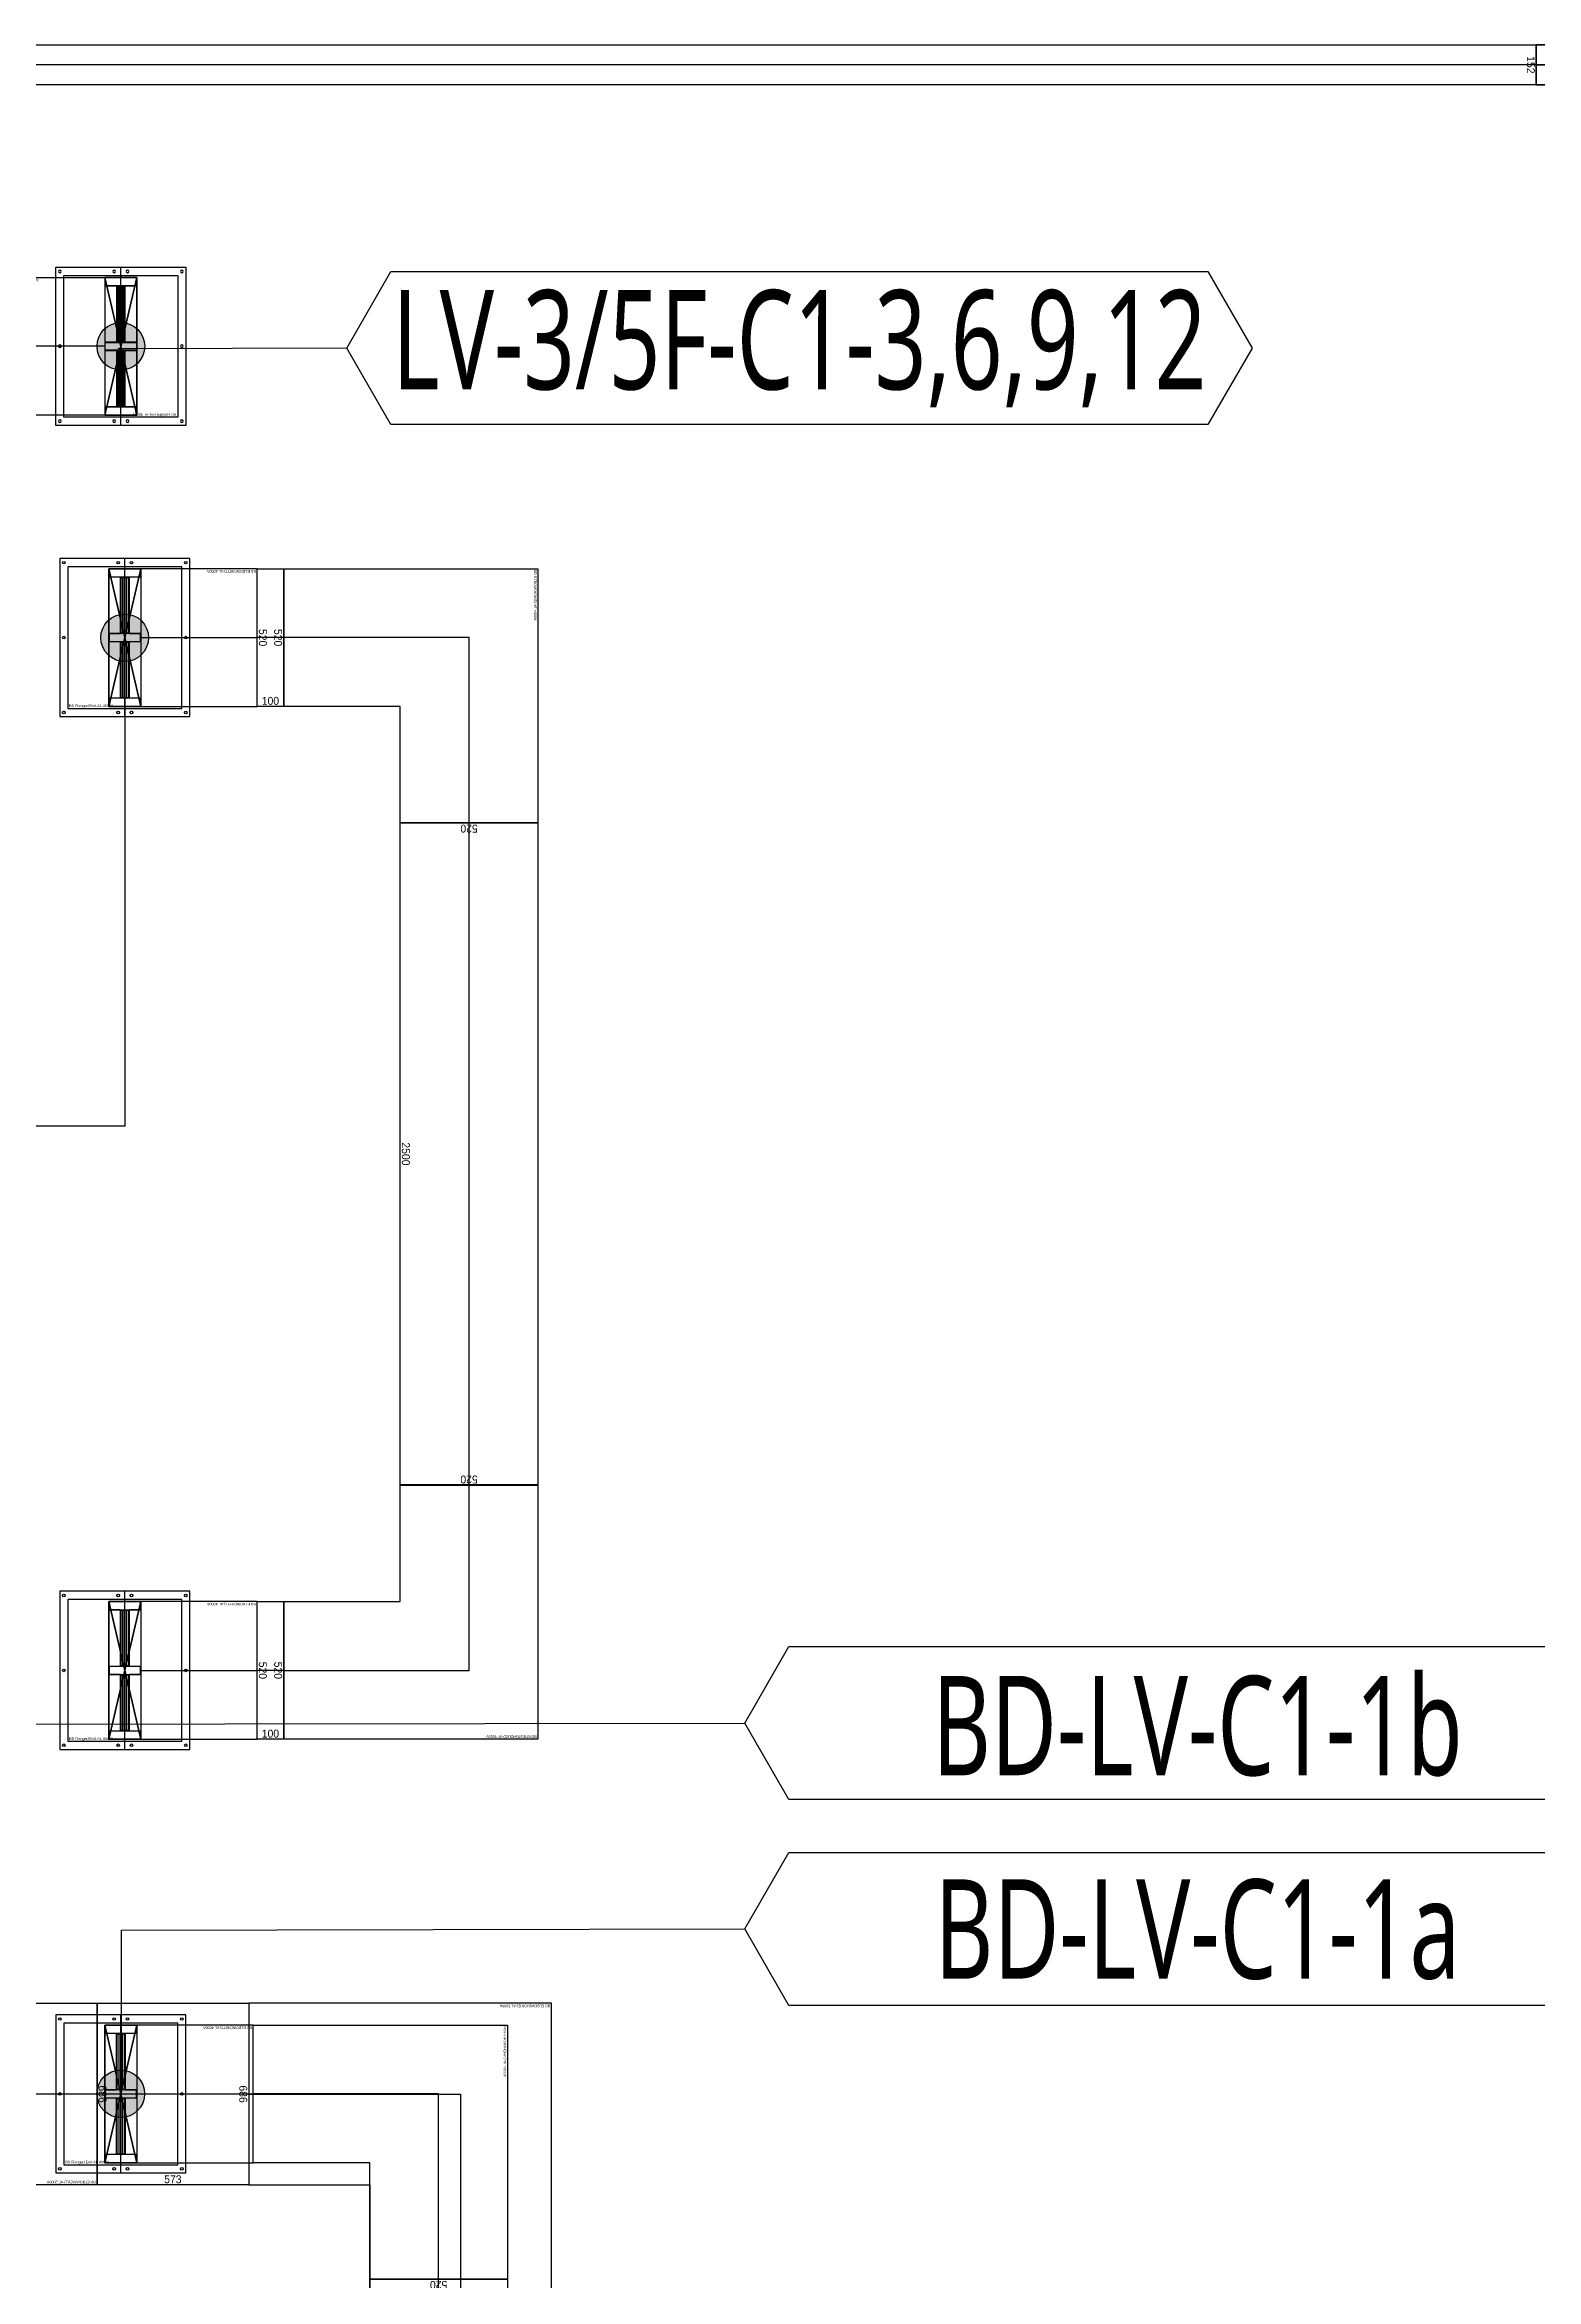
# Model space of a CAD drawing. Header units: millimetres. Extents: x 84228 to 374549, y -351975 to 847575.
# Drawn here: x 116421 to 122054, y -221544 to -213106 of the extents above; entities that cross this region are included whole.
import ezdxf
from ezdxf.enums import TextEntityAlignment as Align

# ---------------------------------------------------------------- set-up
doc = ezdxf.new("R2010")
doc.units = ezdxf.units.MM
doc.header["$LTSCALE"] = 150
doc.layers.get('Defpoints').update_dxf_attribs({"color": 150})
for name, color, linetype in [('-----27 Bus Duct_HV_IT BACK UP A', 7, 'Continuous'), ('-----27 Bus Duct_HV_IT BACK UP B', 3, 'Continuous'), ('-----27 Bus Duct_LV_380-220V', 200, 'Continuous'), ('-----27 Bus Duct_LV_380-220V_IT BACK UP', 2, 'Continuous'), ('-----99 Cable Schedule', 2, 'Continuous')]:
    doc.layers.add(name, color=color, linetype=linetype)
doc.styles.add('DH', font='malgun.ttf')
doc.styles.add('ELEC', font='Dotum.ttf')
doc.styles.get("Standard").update_dxf_attribs({"font": 'Dotum.ttf'})
doc.dimstyles.new('전기통신참고용-치수', dxfattribs={"dimscale": 15, "dimtxt": 2, "dimasz": 0, "dimexe": 0, "dimexo": 0, "dimgap": 0.4, "dimtad": 4, "dimdec": 0, "dimzin": 0, "dimdsep": 46, "dimtxsty": 'Standard', "dimblk": 'NONE', "dimcen": 0, "dimse1": 1, "dimse2": 1, "dimsd1": 1, "dimsd2": 1, "dimclrd": 8, "dimclre": 8, "dimclrt": 8, "dimadec": 0, "dimazin": 0, "dimtfac": 1, "dimtdec": 0, "dimtix": 1, "dimtmove": 2, "dimatfit": 0, "dimldrblk": 'NONE', "dimfxl": 2, "dimtolj": 1, "dimtzin": 0, "dimarcsym": 0})

# ---------------------------------------------------------------- blocks, each defined once
blk = doc.blocks.new('*U69')
at = {"color": 1}
for p, q in [((340, 343), (220, -343)), ((220, 343), (340, -343))]:
    blk.add_line(p, q, dxfattribs=at)
at = {"color": 0}
blk.add_lwpolyline([(-220, -343), (220, -343), (220, 343), (-220, 343)], close=True, dxfattribs=at)
blk.add_lwpolyline([(220, -343), (340, -343), (340, 343), (220, 343)], dxfattribs=at)
at = {"color": 1}
for points in [[(220, 123, -0.4142136), (222, 125), (262.8, 125, 0.4142136), (263.8, 126), (263.8, 310, 0.4142136), (262.8, 311), (222, 311, -0.4142136), (220, 313), (220, 343, -0.4142136), (221, 342), (221, 313, 0.4142136), (222, 312), (338, 312, 0.4142136), (339, 313), (339, 342, -0.4142136), (340, 343), (340, 313, -0.4142136), (338, 311), (297.2, 311, 0.4142136), (296.2, 310), (296.2, 126, 0.4142136), (297.2, 125), (338, 125, -0.4142136), (340, 123), (340, 111, -0.4142136), (339, 112), (339, 123, 0.4142136), (338, 124), (222, 124, 0.4142136), (221, 123), (221, 112, -0.4142136), (220, 111), (220, 111), (220, 111), (220, 111)], [(264.8, 126), (264.8, 310, -0.4142136), (265.8, 311), (294.2, 311, -0.4142136), (295.2, 310), (295.2, 126, -0.4142136), (294.2, 125), (265.8, 125, -0.4142136)], [(265.8, 127), (265.8, 309, -0.4142136), (266.8, 310), (271.15, 310, -0.4142136), (272.15, 309), (272.15, 127, -0.4142136), (271.15, 126), (266.8, 126, -0.4142136)], [(273.15, 127), (273.15, 309, -0.4142136), (274.15, 310), (278.5, 310, -0.4142136), (279.5, 309), (279.5, 127, -0.4142136), (278.5, 126), (274.15, 126, -0.4142136)], [(280.5, 127), (280.5, 309, -0.4142136), (281.5, 310), (285.85, 310, -0.4142136), (286.85, 309), (286.85, 127, -0.4142136), (285.85, 126), (281.5, 126, -0.4142136)], [(287.85, 127), (287.85, 309, -0.4142136), (288.85, 310), (293.2, 310, -0.4142136), (294.2, 309), (294.2, 127, -0.4142136), (293.2, 126), (288.85, 126, -0.4142136)], [(220, -95, -0.4142136), (222, -93), (262.8, -93, 0.4142136), (263.8, -92), (263.8, 92, 0.4142136), (262.8, 93), (222, 93, -0.4142136), (220, 95), (220, 109, -0.4142136), (221, 108), (221, 95, 0.4142136), (222, 94), (338, 94, 0.4142136), (339, 95), (339, 108, -0.4142136), (340, 109), (340, 95, -0.4142136), (338, 93), (297.2, 93, 0.4142136), (296.2, 92), (296.2, -92, 0.4142136), (297.2, -93), (338, -93, -0.4142136), (340, -95), (340, -108, -0.4142136), (339, -107), (339, -95, 0.4142136), (338, -94), (222, -94, 0.4142136), (221, -95), (221, -107, -0.4142136), (220, -108), (220, -108), (220, -108), (220, -108)], [(264.8, -92), (264.8, 92, -0.4142136), (265.8, 93), (294.2, 93, -0.4142136), (295.2, 92), (295.2, -92, -0.4142136), (294.2, -93), (265.8, -93, -0.4142136)], [(265.8, -91), (265.8, 91, -0.4142136), (266.8, 92), (271.15, 92, -0.4142136), (272.15, 91), (272.15, -91, -0.4142136), (271.15, -92), (266.8, -92, -0.4142136)], [(273.15, -91), (273.15, 91, -0.4142136), (274.15, 92), (278.5, 92, -0.4142136), (279.5, 91), (279.5, -91, -0.4142136), (278.5, -92), (274.15, -92, -0.4142136)], [(280.5, -91), (280.5, 91, -0.4142136), (281.5, 92), (285.85, 92, -0.4142136), (286.85, 91), (286.85, -91, -0.4142136), (285.85, -92), (281.5, -92, -0.4142136)], [(287.85, -91), (287.85, 91, -0.4142136), (288.85, 92), (293.2, 92, -0.4142136), (294.2, 91), (294.2, -91, -0.4142136), (293.2, -92), (288.85, -92, -0.4142136)], [(220, -313, -0.4142136), (222, -311), (262.8, -311, 0.4142136), (263.8, -310), (263.8, -126, 0.4142136), (262.8, -125), (222, -125, -0.4142136), (220, -123), (220, -110, -0.4142136), (221, -111), (221, -123, 0.4142136), (222, -124), (338, -124, 0.4142136), (339, -123), (339, -111, -0.4142136), (340, -110), (340, -123, -0.4142136), (338, -125), (297.2, -125, 0.4142136), (296.2, -126), (296.2, -310, 0.4142136), (297.2, -311), (338, -311, -0.4142136), (340, -313), (340, -343, -0.4142136), (339, -342), (339, -313, 0.4142136), (338, -312), (222, -312, 0.4142136), (221, -313), (221, -342, -0.4142136), (220, -343), (220, -343), (220, -343), (220, -343)], [(264.8, -310), (264.8, -126, -0.4142136), (265.8, -125), (294.2, -125, -0.4142136), (295.2, -126), (295.2, -310, -0.4142136), (294.2, -311), (265.8, -311, -0.4142136)], [(265.8, -309), (265.8, -127, -0.4142136), (266.8, -126), (271.15, -126, -0.4142136), (272.15, -127), (272.15, -309, -0.4142136), (271.15, -310), (266.8, -310, -0.4142136)], [(273.15, -309), (273.15, -127, -0.4142136), (274.15, -126), (278.5, -126, -0.4142136), (279.5, -127), (279.5, -309, -0.4142136), (278.5, -310), (274.15, -310, -0.4142136)], [(280.5, -309), (280.5, -127, -0.4142136), (281.5, -126), (285.85, -126, -0.4142136), (286.85, -127), (286.85, -309, -0.4142136), (285.85, -310), (281.5, -310, -0.4142136)], [(287.85, -309), (287.85, -127, -0.4142136), (288.85, -126), (293.2, -126, -0.4142136), (294.2, -127), (294.2, -309, -0.4142136), (293.2, -310), (288.85, -310, -0.4142136)]]:
    blk.add_lwpolyline(points, format="xyb", close=True, dxfattribs=at)
blk.add_lwpolyline([(220, 0), (-220, 0)], dxfattribs=at)
at = {"color": 0, "style": 'ELEC'}
blk.add_text('BD ELBOW(VERT)-AL 5000A', height=10, dxfattribs=at).set_placement((-215, -333), align=Align.MIDDLE_LEFT)
blk = doc.blocks.new('*U74')
at = {"color": 0}
blk.add_lwpolyline([(-343, -343), (800, -343), (800, 343), (343, 343), (343, 800), (-343, 800)], close=True, dxfattribs=at)
at = {"color": 1}
blk.add_lwpolyline([(800, 0), (0, 0), (0, 800)], dxfattribs=at)
at = {"color": 0, "style": 'ELEC'}
blk.add_text('BD ELBOW(HORIZ)-AL 5000A', height=10, dxfattribs=at).set_placement((-338, -333), align=Align.MIDDLE_LEFT)
blk = doc.blocks.new('*U23')
at = {"color": 1}
for p, q in [((60, 260), (-60, -260)), ((-60, 260), (60, -260))]:
    blk.add_line(p, q, dxfattribs=at)
at = {"color": 0}
blk.add_line((0, -298.5), (0, 298.5), dxfattribs=at)
for points in [[(-245, -298.5), (245, -298.5), (245, 298.5), (-245, 298.5)], [(-215, -267.5), (215, -267.5), (215, 267.5), (-215, 267.5)]]:
    blk.add_lwpolyline(points, close=True, dxfattribs=at)
at = {"color": 1}
blk.add_lwpolyline([(60, -260), (-60, -260), (-60, 260), (60, 260)], close=True, dxfattribs=at)
for points in [[(-60, 14, -0.4142136), (-58, 16), (-17.2, 16, 0.4142136), (-16.2, 17), (-16.2, 227, 0.4142136), (-17.2, 228), (-58, 228, -0.4142136), (-60, 230), (-60, 260, -0.4142136), (-59, 259), (-59, 230, 0.4142136), (-58, 229), (58, 229, 0.4142136), (59, 230), (59, 259, -0.4142136), (60, 260), (60, 230, -0.4142136), (58, 228), (17.2, 228, 0.4142136), (16.2, 227), (16.2, 17, 0.4142136), (17.2, 16), (58, 16, -0.4142136), (60, 14), (60, 2, -0.4142136), (59, 3), (59, 14, 0.4142136), (58, 15), (-58, 15, 0.4142136), (-59, 14), (-59, 3, -0.4142136), (-60, 2), (-60, 2), (-60, 2), (-60, 2)], [(-15.2, 17), (-15.2, 227, -0.4142136), (-14.2, 228), (14.2, 228, -0.4142136), (15.2, 227), (15.2, 17, -0.4142136), (14.2, 16), (-14.2, 16, -0.4142136)], [(-14.2, 18), (-14.2, 226, -0.4142136), (-13.2, 227), (-8.85, 227, -0.4142136), (-7.85, 226), (-7.85, 18, -0.4142136), (-8.85, 17), (-13.2, 17, -0.4142136)], [(-6.85, 18), (-6.85, 226, -0.4142136), (-5.85, 227), (-1.5, 227, -0.4142136), (-0.5, 226), (-0.5, 18, -0.4142136), (-1.5, 17), (-5.85, 17, -0.4142136)], [(0.5, 18), (0.5, 226, -0.4142136), (1.5, 227), (5.85, 227, -0.4142136), (6.85, 226), (6.85, 18, -0.4142136), (5.85, 17), (1.5, 17, -0.4142136)], [(7.85, 18), (7.85, 226, -0.4142136), (8.85, 227), (13.2, 227, -0.4142136), (14.2, 226), (14.2, 18, -0.4142136), (13.2, 17), (8.85, 17, -0.4142136)], [(-60, -230, -0.4142136), (-58, -228), (-17.2, -228, 0.4142136), (-16.2, -227), (-16.2, -17, 0.4142136), (-17.2, -16), (-58, -16, -0.4142136), (-60, -14), (-60, 0, -0.4142136), (-59, -1), (-59, -14, 0.4142136), (-58, -15), (58, -15, 0.4142136), (59, -14), (59, -1, -0.4142136), (60, 0), (60, -14, -0.4142136), (58, -16), (17.2, -16, 0.4142136), (16.2, -17), (16.2, -227, 0.4142136), (17.2, -228), (58, -228, -0.4142136), (60, -230), (60, -260, -0.4142136), (59, -259), (59, -230, 0.4142136), (58, -229), (-58, -229, 0.4142136), (-59, -230), (-59, -259, -0.4142136), (-60, -260), (-60, -260), (-60, -260), (-60, -260)], [(-15.2, -227), (-15.2, -17, -0.4142136), (-14.2, -16), (14.2, -16, -0.4142136), (15.2, -17), (15.2, -227, -0.4142136), (14.2, -228), (-14.2, -228, -0.4142136)], [(-14.2, -226), (-14.2, -18, -0.4142136), (-13.2, -17), (-8.85, -17, -0.4142136), (-7.85, -18), (-7.85, -226, -0.4142136), (-8.85, -227), (-13.2, -227, -0.4142136)], [(-6.85, -226), (-6.85, -18, -0.4142136), (-5.85, -17), (-1.5, -17, -0.4142136), (-0.5, -18), (-0.5, -226, -0.4142136), (-1.5, -227), (-5.85, -227, -0.4142136)], [(0.5, -226), (0.5, -18, -0.4142136), (1.5, -17), (5.85, -17, -0.4142136), (6.85, -18), (6.85, -226, -0.4142136), (5.85, -227), (1.5, -227, -0.4142136)], [(7.85, -226), (7.85, -18, -0.4142136), (8.85, -17), (13.2, -17, -0.4142136), (14.2, -18), (14.2, -226, -0.4142136), (13.2, -227), (8.85, -227, -0.4142136)]]:
    blk.add_lwpolyline(points, format="xyb", close=True, dxfattribs=at)
at = {"color": 0}
for centre in [(-230, 283), (-25, 283), (25, 283), (230, 283), (-230, 0), (230, 0), (-230, -283), (-25, -283), (25, -283), (230, -283)]:
    blk.add_circle(centre, 5, dxfattribs=at)
at = {"color": 0, "style": 'ELEC'}
blk.add_text('BD Flanged End-AL 4000A', height=10, dxfattribs=at).set_placement((-210, -257.5), align=Align.MIDDLE_LEFT)
blk = doc.blocks.new('*U22')
at = {"color": 1}
for p, q in [((340, 260), (220, -260)), ((220, 260), (340, -260))]:
    blk.add_line(p, q, dxfattribs=at)
at = {"color": 0}
blk.add_lwpolyline([(-220, -260), (220, -260), (220, 260), (-220, 260)], close=True, dxfattribs=at)
blk.add_lwpolyline([(220, -260), (340, -260), (340, 260), (220, 260)], dxfattribs=at)
at = {"color": 1}
for points in [[(220, 14, -0.4142136), (222, 16), (262.8, 16, 0.4142136), (263.8, 17), (263.8, 227, 0.4142136), (262.8, 228), (222, 228, -0.4142136), (220, 230), (220, 260, -0.4142136), (221, 259), (221, 230, 0.4142136), (222, 229), (338, 229, 0.4142136), (339, 230), (339, 259, -0.4142136), (340, 260), (340, 230, -0.4142136), (338, 228), (297.2, 228, 0.4142136), (296.2, 227), (296.2, 17, 0.4142136), (297.2, 16), (338, 16, -0.4142136), (340, 14), (340, 2, -0.4142136), (339, 3), (339, 14, 0.4142136), (338, 15), (222, 15, 0.4142136), (221, 14), (221, 3, -0.4142136), (220, 2), (220, 2), (220, 2), (220, 2)], [(264.8, 17), (264.8, 227, -0.4142136), (265.8, 228), (294.2, 228, -0.4142136), (295.2, 227), (295.2, 17, -0.4142136), (294.2, 16), (265.8, 16, -0.4142136)], [(265.8, 18), (265.8, 226, -0.4142136), (266.8, 227), (271.15, 227, -0.4142136), (272.15, 226), (272.15, 18, -0.4142136), (271.15, 17), (266.8, 17, -0.4142136)], [(273.15, 18), (273.15, 226, -0.4142136), (274.15, 227), (278.5, 227, -0.4142136), (279.5, 226), (279.5, 18, -0.4142136), (278.5, 17), (274.15, 17, -0.4142136)], [(280.5, 18), (280.5, 226, -0.4142136), (281.5, 227), (285.85, 227, -0.4142136), (286.85, 226), (286.85, 18, -0.4142136), (285.85, 17), (281.5, 17, -0.4142136)], [(287.85, 18), (287.85, 226, -0.4142136), (288.85, 227), (293.2, 227, -0.4142136), (294.2, 226), (294.2, 18, -0.4142136), (293.2, 17), (288.85, 17, -0.4142136)], [(220, -230, -0.4142136), (222, -228), (262.8, -228, 0.4142136), (263.8, -227), (263.8, -17, 0.4142136), (262.8, -16), (222, -16, -0.4142136), (220, -14), (220, 0, -0.4142136), (221, -1), (221, -14, 0.4142136), (222, -15), (338, -15, 0.4142136), (339, -14), (339, -1, -0.4142136), (340, 0), (340, -14, -0.4142136), (338, -16), (297.2, -16, 0.4142136), (296.2, -17), (296.2, -227, 0.4142136), (297.2, -228), (338, -228, -0.4142136), (340, -230), (340, -260, -0.4142136), (339, -259), (339, -230, 0.4142136), (338, -229), (222, -229, 0.4142136), (221, -230), (221, -259, -0.4142136), (220, -260), (220, -260), (220, -260), (220, -260)], [(264.8, -227), (264.8, -17, -0.4142136), (265.8, -16), (294.2, -16, -0.4142136), (295.2, -17), (295.2, -227, -0.4142136), (294.2, -228), (265.8, -228, -0.4142136)], [(265.8, -226), (265.8, -18, -0.4142136), (266.8, -17), (271.15, -17, -0.4142136), (272.15, -18), (272.15, -226, -0.4142136), (271.15, -227), (266.8, -227, -0.4142136)], [(273.15, -226), (273.15, -18, -0.4142136), (274.15, -17), (278.5, -17, -0.4142136), (279.5, -18), (279.5, -226, -0.4142136), (278.5, -227), (274.15, -227, -0.4142136)], [(280.5, -226), (280.5, -18, -0.4142136), (281.5, -17), (285.85, -17, -0.4142136), (286.85, -18), (286.85, -226, -0.4142136), (285.85, -227), (281.5, -227, -0.4142136)], [(287.85, -226), (287.85, -18, -0.4142136), (288.85, -17), (293.2, -17, -0.4142136), (294.2, -18), (294.2, -226, -0.4142136), (293.2, -227), (288.85, -227, -0.4142136)]]:
    blk.add_lwpolyline(points, format="xyb", close=True, dxfattribs=at)
blk.add_lwpolyline([(220, 0), (-220, 0)], dxfattribs=at)
at = {"color": 0, "style": 'ELEC'}
blk.add_text('BD ELBOW(VERT)-AL 4000A', height=10, dxfattribs=at).set_placement((-215, -250), align=Align.MIDDLE_LEFT)
blk = doc.blocks.new('*U24')
at = {"color": 0}
blk.add_lwpolyline([(-260, -260), (700, -260), (700, 260), (260, 260), (260, 700), (-260, 700)], close=True, dxfattribs=at)
at = {"color": 1}
blk.add_lwpolyline([(700, 0), (0, 0), (0, 700)], dxfattribs=at)
at = {"color": 0, "style": 'ELEC'}
blk.add_text('BD ELBOW(HORIZ)-AL 4000A', height=10, dxfattribs=at).set_placement((-255, -250), align=Align.MIDDLE_LEFT)
blk = doc.blocks.new('*D97')
at = {"layer": 'Defpoints', "color": 0, "transparency": 16777216}
for p in [(0, 10041.2), (520, 10041.2), (520, 10041.2)]:
    blk.add_point(p, dxfattribs=at)
at = {"color": 0, "transparency": 16777216, "insert": (260, 10020.2), "char_height": 30, "attachment_point": 5}
blk.add_mtext('\\A1;{\\C0;520}', dxfattribs=at)
blk = doc.blocks.new('_None')
blk = doc.blocks.new('*D98')
at = {"layer": 'Defpoints', "color": 0, "transparency": 16777216}
for p in [(520, 10041.2), (520, 10041.2), (520, 9941.2)]:
    blk.add_point(p, dxfattribs=at)
at = {"color": 0, "transparency": 16777216, "insert": (499, 9991.2), "char_height": 30, "attachment_point": 5, "rotation": 90}
blk.add_mtext('\\A1;{\\C0;100}', dxfattribs=at)
blk = doc.blocks.new('*D99')
at = {"layer": 'Defpoints', "color": 0, "transparency": 16777216}
for p in [(0, 9941.2), (520, 9941.2), (520, 9941.2)]:
    blk.add_point(p, dxfattribs=at)
at = {"color": 0, "transparency": 16777216, "insert": (260, 9962.3), "char_height": 30, "attachment_point": 5}
blk.add_mtext('\\A1;{\\C0;520}', dxfattribs=at)
blk = doc.blocks.new('*D271')
at = {"layer": 'Defpoints', "color": 0, "transparency": 16777216}
for p in [(0, 13241.2), (520, 13241.2), (520, 13241.2)]:
    blk.add_point(p, dxfattribs=at)
at = {"color": 0, "transparency": 16777216, "insert": (260, 13220.2), "char_height": 30, "attachment_point": 5}
blk.add_mtext('\\A1;{\\C0;520}', dxfattribs=at)
blk = doc.blocks.new('*D272')
at = {"layer": 'Defpoints', "color": 0, "transparency": 16777216}
for p in [(520, 13241.2), (520, 13241.2), (520, 10741.2)]:
    blk.add_point(p, dxfattribs=at)
at = {"color": 0, "transparency": 16777216, "insert": (499, 11991.2), "char_height": 30, "attachment_point": 5, "rotation": 90}
blk.add_mtext('\\A1;{\\C0;2500}', dxfattribs=at)
blk = doc.blocks.new('*D273')
at = {"layer": 'Defpoints', "color": 0, "transparency": 16777216}
for p in [(0, 10741.2), (520, 10741.2), (520, 10741.2)]:
    blk.add_point(p, dxfattribs=at)
at = {"color": 0, "transparency": 16777216, "insert": (260, 10762.3), "char_height": 30, "attachment_point": 5}
blk.add_mtext('\\A1;{\\C0;520}', dxfattribs=at)
blk = doc.blocks.new('*D279')
at = {"layer": 'Defpoints', "color": 0, "transparency": 16777216}
for p in [(0, 5464.2), (520, 5464.2), (520, 5464.2)]:
    blk.add_point(p, dxfattribs=at)
at = {"color": 0, "transparency": 16777216, "insert": (260, 5443.2), "char_height": 30, "attachment_point": 5}
blk.add_mtext('\\A1;{\\C0;520}', dxfattribs=at)
blk = doc.blocks.new('*D280')
at = {"layer": 'Defpoints', "color": 0, "transparency": 16777216}
for p in [(520, 5464.2), (520, 5464.2), (520, 4213.7)]:
    blk.add_point(p, dxfattribs=at)
at = {"color": 0, "transparency": 16777216, "insert": (499, 4839), "char_height": 30, "attachment_point": 5, "rotation": 90}
blk.add_mtext('\\A1;{\\C0;1250}', dxfattribs=at)
blk = doc.blocks.new('*D281')
at = {"layer": 'Defpoints', "color": 0, "transparency": 16777216}
for p in [(0, 4213.7), (520, 4213.7), (520, 4213.7)]:
    blk.add_point(p, dxfattribs=at)
at = {"color": 0, "transparency": 16777216, "insert": (260, 4234.7), "char_height": 30, "attachment_point": 5}
blk.add_mtext('\\A1;{\\C0;520}', dxfattribs=at)
blk = doc.blocks.new('*D139')
at = {"layer": 'Defpoints', "color": 0, "transparency": 16777216}
for p in [(0, 17689), (152, 17689), (152, 17689)]:
    blk.add_point(p, dxfattribs=at)
at = {"color": 0, "transparency": 16777216, "insert": (76, 17668), "char_height": 30, "attachment_point": 5}
blk.add_mtext('\\A1;{\\C0;152}', dxfattribs=at)
blk = doc.blocks.new('*D140')
at = {"layer": 'Defpoints', "color": 0, "transparency": 16777216}
for p in [(152, 17689), (152, 17689), (152, -3502.5)]:
    blk.add_point(p, dxfattribs=at)
at = {"color": 0, "transparency": 16777216, "insert": (131, 7093.3), "char_height": 30, "attachment_point": 5, "rotation": 90}
blk.add_mtext('\\A1;{\\C0;21191}', dxfattribs=at)
blk = doc.blocks.new('*U68')
at = {"color": 0}
blk.add_lwpolyline([(-76, -76), (500, -76), (500, 76), (76, 76), (76, 500), (-76, 500)], close=True, dxfattribs=at)
at = {"color": 1}
blk.add_lwpolyline([(500, 0), (0, 0), (0, 500)], dxfattribs=at)
at = {"color": 0, "style": 'ELEC'}
blk.add_text('BD ELBOW(HORIZ)-AL 1000A', height=10, dxfattribs=at).set_placement((-71, -66), align=Align.MIDDLE_LEFT)
blk = doc.blocks.new('*D247')
at = {"layer": 'Defpoints', "color": 0, "transparency": 16777216}
for p in [(0, 17689), (152, 17689), (152, 17689)]:
    blk.add_point(p, dxfattribs=at)
at = {"color": 0, "transparency": 16777216, "insert": (76, 17668), "char_height": 30, "attachment_point": 5}
blk.add_mtext('\\A1;{\\C0;152}', dxfattribs=at)
blk = doc.blocks.new('*D248')
at = {"layer": 'Defpoints', "color": 0, "transparency": 16777216}
for p in [(152, 17689), (152, 17689), (152, -3502.5)]:
    blk.add_point(p, dxfattribs=at)
at = {"color": 0, "transparency": 16777216, "insert": (131, 7093.3), "char_height": 30, "attachment_point": 5, "rotation": 90}
blk.add_mtext('\\A1;{\\C0;21191}', dxfattribs=at)
blk = doc.blocks.new('A$C9a0ab699')
h = blk.add_hatch(color=0)
edge = h.paths.add_edge_path()
edge.add_arc((0, 0), 64, 720, 1080, ccw=False)
at = {"color": 0}
blk.add_circle((0, 0), 64, dxfattribs=at)
blk = doc.blocks.new('*D275')
at = {"layer": 'Defpoints', "color": 0, "transparency": 16777216}
for p in [(0, 8973), (686, 8973), (686, 8973)]:
    blk.add_point(p, dxfattribs=at)
at = {"color": 0, "transparency": 16777216, "insert": (343, 8952), "char_height": 30, "attachment_point": 5}
blk.add_mtext('\\A1;{\\C0;686}', dxfattribs=at)
blk = doc.blocks.new('*D276')
at = {"layer": 'Defpoints', "color": 0, "transparency": 16777216}
for p in [(686, 8973), (686, 8973), (686, 8400)]:
    blk.add_point(p, dxfattribs=at)
at = {"color": 0, "transparency": 16777216, "insert": (665, 8686.5), "char_height": 30, "attachment_point": 5, "rotation": 90}
blk.add_mtext('\\A1;{\\C0;573}', dxfattribs=at)
blk = doc.blocks.new('*D277')
at = {"layer": 'Defpoints', "color": 0, "transparency": 16777216}
for p in [(0, 8400), (686, 8400), (686, 8400)]:
    blk.add_point(p, dxfattribs=at)
at = {"color": 0, "transparency": 16777216, "insert": (343, 8421), "char_height": 30, "attachment_point": 5}
blk.add_mtext('\\A1;{\\C0;686}', dxfattribs=at)
blk = doc.blocks.new('*U96')
at = {"color": 1}
blk.add_line((260, 10041.2), (260, 9941.2), dxfattribs=at)
at = {"color": 0}
blk.add_lwpolyline([(520, 9941.2), (0, 9941.2), (0, 10041.2), (520, 10041.2)], close=True, dxfattribs=at)
for base, p1, p2, override, picture, middle in [((520, 10041.2), (0, 10041.2), (520, 10041.2), {"dimtxsty": 'Standard', "dimclrd": 0, "dimclre": 0, "dimclrt": 0}, '*D97', (260, 10020.2)), ((520, 9941.2), (0, 9941.2), (520, 9941.2), {"dimtad": 1, "dimtxsty": 'Standard', "dimclrd": 0, "dimclre": 0, "dimclrt": 0}, '*D99', (260, 9962.3))]:
    dim = blk.add_linear_dim(base=base, p1=p1, p2=p2, text='{\\C0;<>}', dimstyle='전기통신참고용-치수', override=override, dxfattribs=at)
    dim.commit()
    dim.dimension.update_dxf_attribs({"geometry": picture, "text_midpoint": middle})
dim = blk.add_linear_dim(base=(520, 10041.2), p1=(520, 9941.2), p2=(520, 10041.2), angle=90, text='{\\C0;<>}', dimstyle='전기통신참고용-치수', override={"dimtad": 1, "dimtxsty": 'Standard', "dimclrd": 0, "dimclre": 0, "dimclrt": 0}, dxfattribs=at)
dim.commit()
dim.dimension.update_dxf_attribs({"geometry": '*D98', "text_midpoint": (499, 9991.2)})
blk = doc.blocks.new('*U270')
at = {"color": 1}
blk.add_line((260, 13241.2), (260, 10741.2), dxfattribs=at)
at = {"color": 0}
blk.add_lwpolyline([(520, 10741.2), (0, 10741.2), (0, 13241.2), (520, 13241.2)], close=True, dxfattribs=at)
for base, p1, p2, override, picture, middle in [((520, 13241.2), (0, 13241.2), (520, 13241.2), {"dimtxsty": 'Standard', "dimclrd": 0, "dimclre": 0, "dimclrt": 0}, '*D271', (260, 13220.2)), ((520, 10741.2), (0, 10741.2), (520, 10741.2), {"dimtad": 1, "dimtxsty": 'Standard', "dimclrd": 0, "dimclre": 0, "dimclrt": 0}, '*D273', (260, 10762.3))]:
    dim = blk.add_linear_dim(base=base, p1=p1, p2=p2, text='{\\C0;<>}', dimstyle='전기통신참고용-치수', override=override, dxfattribs=at)
    dim.commit()
    dim.dimension.update_dxf_attribs({"geometry": picture, "text_midpoint": middle})
dim = blk.add_linear_dim(base=(520, 13241.2), p1=(520, 10741.2), p2=(520, 13241.2), angle=90, text='{\\C0;<>}', dimstyle='전기통신참고용-치수', override={"dimtad": 1, "dimtxsty": 'Standard', "dimclrd": 0, "dimclre": 0, "dimclrt": 0}, dxfattribs=at)
dim.commit()
dim.dimension.update_dxf_attribs({"geometry": '*D272', "text_midpoint": (499, 11991.2)})
blk = doc.blocks.new('*U278')
at = {"color": 1}
blk.add_line((260, 5464.2), (260, 4213.7), dxfattribs=at)
at = {"color": 0}
blk.add_lwpolyline([(520, 4213.7), (0, 4213.7), (0, 5464.2), (520, 5464.2)], close=True, dxfattribs=at)
for base, p1, p2, override, picture, middle in [((520, 5464.2), (0, 5464.2), (520, 5464.2), {"dimtxsty": 'Standard', "dimclrd": 0, "dimclre": 0, "dimclrt": 0}, '*D279', (260, 5443.2)), ((520, 4213.7), (0, 4213.7), (520, 4213.7), {"dimtad": 1, "dimtxsty": 'Standard', "dimclrd": 0, "dimclre": 0, "dimclrt": 0}, '*D281', (260, 4234.7))]:
    dim = blk.add_linear_dim(base=base, p1=p1, p2=p2, text='{\\C0;<>}', dimstyle='전기통신참고용-치수', override=override, dxfattribs=at)
    dim.commit()
    dim.dimension.update_dxf_attribs({"geometry": picture, "text_midpoint": middle})
dim = blk.add_linear_dim(base=(520, 5464.2004777), p1=(520, 4213.7004777), p2=(520, 5464.2004777), angle=90, text='{\\C0;<>}', dimstyle='전기통신참고용-치수', override={"dimtad": 1, "dimtxsty": 'Standard', "dimclrd": 0, "dimclre": 0, "dimclrt": 0}, dxfattribs=at)
dim.commit()
dim.dimension.update_dxf_attribs({"geometry": '*D280', "text_midpoint": (498.9796472, 4838.9504777)})
blk = doc.blocks.new('*U138')
at = {"color": 1}
blk.add_line((76, 17689), (76, -3502.5), dxfattribs=at)
at = {"color": 0}
blk.add_lwpolyline([(152, -3502.5), (0, -3502.5), (0, 17689), (152, 17689)], close=True, dxfattribs=at)
dim = blk.add_linear_dim(base=(152, 17689), p1=(0, 17689), p2=(152, 17689), text='{\\C0;<>}', dimstyle='전기통신참고용-치수', override={"dimtxsty": 'Standard', "dimclrd": 0, "dimclre": 0, "dimclrt": 0}, dxfattribs=at)
dim.commit()
dim.dimension.update_dxf_attribs({"geometry": '*D139', "text_midpoint": (76, 17668)})
dim = blk.add_linear_dim(base=(152, 17689), p1=(152, -3502.5), p2=(152, 17689), angle=90, text='{\\C0;<>}', dimstyle='전기통신참고용-치수', override={"dimtad": 1, "dimtxsty": 'Standard', "dimclrd": 0, "dimclre": 0, "dimclrt": 0}, dxfattribs=at)
dim.commit()
dim.dimension.update_dxf_attribs({"geometry": '*D140', "text_midpoint": (130.9796472, 7093.25)})
blk = doc.blocks.new('*U246')
at = {"color": 1}
blk.add_line((76, 17689), (76, -3502.5), dxfattribs=at)
at = {"color": 0}
blk.add_lwpolyline([(152, -3502.5), (0, -3502.5), (0, 17689), (152, 17689)], close=True, dxfattribs=at)
dim = blk.add_linear_dim(base=(152, 17689), p1=(0, 17689), p2=(152, 17689), text='{\\C0;<>}', dimstyle='전기통신참고용-치수', override={"dimtxsty": 'Standard', "dimclrd": 0, "dimclre": 0, "dimclrt": 0}, dxfattribs=at)
dim.commit()
dim.dimension.update_dxf_attribs({"geometry": '*D247', "text_midpoint": (76, 17668)})
dim = blk.add_linear_dim(base=(152, 17689), p1=(152, -3502.5), p2=(152, 17689), angle=90, text='{\\C0;<>}', dimstyle='전기통신참고용-치수', override={"dimtad": 1, "dimtxsty": 'Standard', "dimclrd": 0, "dimclre": 0, "dimclrt": 0}, dxfattribs=at)
dim.commit()
dim.dimension.update_dxf_attribs({"geometry": '*D248', "text_midpoint": (130.9796472, 7093.25)})
blk = doc.blocks.new('*U274')
at = {"color": 1}
blk.add_line((343, 8973), (343, 8400), dxfattribs=at)
at = {"color": 0}
blk.add_lwpolyline([(686, 8400), (0, 8400), (0, 8973), (686, 8973)], close=True, dxfattribs=at)
for base, p1, p2, override, picture, middle in [((686, 8973), (0, 8973), (686, 8973), {"dimtxsty": 'Standard', "dimclrd": 0, "dimclre": 0, "dimclrt": 0}, '*D275', (343, 8952)), ((686, 8400), (0, 8400), (686, 8400), {"dimtad": 1, "dimtxsty": 'Standard', "dimclrd": 0, "dimclre": 0, "dimclrt": 0}, '*D277', (343, 8421))]:
    dim = blk.add_linear_dim(base=base, p1=p1, p2=p2, text='{\\C0;<>}', dimstyle='전기통신참고용-치수', override=override, dxfattribs=at)
    dim.commit()
    dim.dimension.update_dxf_attribs({"geometry": picture, "text_midpoint": middle})
dim = blk.add_linear_dim(base=(686, 8973), p1=(686, 8400), p2=(686, 8973), angle=90, text='{\\C0;<>}', dimstyle='전기통신참고용-치수', override={"dimtad": 1, "dimtxsty": 'Standard', "dimclrd": 0, "dimclre": 0, "dimclrt": 0}, dxfattribs=at)
dim.commit()
dim.dimension.update_dxf_attribs({"geometry": '*D276', "text_midpoint": (665, 8686.5)})

msp = doc.modelspace()

# ---------------------------------------------------------------- linework, layer by layer
at = {"layer": '-----99 Cable Schedule', "color": 1}
for points in [[(120813.3, -213962.7), (120980.1, -214251.5), (120813.3, -214540.2), (117728.3, -214540.2), (117561.6, -214251.5), (117728.3, -213962.7)], [(122316.5, -219155.4), (122483.3, -219444.1), (122316.5, -219732.9), (119231.5, -219732.9), (119064.8, -219444.1), (119231.5, -219155.4)], [(122316.5, -219932.9), (122483.3, -220221.6), (122316.5, -220510.4), (119231.5, -220510.4), (119064.8, -220221.6), (119231.5, -219932.9)]]:
    msp.add_lwpolyline(points, close=True, dxfattribs=at)
for points in [[(116697.2, -214253), (117560.6, -214250.9)], [(116723.7, -215345.4), (116723.7, -217189.5), (115280.6, -217189.5)], [(116118.1, -220846.7), (116118.1, -219448), (119064.8, -219444.1)], [(116711, -220845), (116711, -220225.5), (119064.8, -220221.6)]]:
    msp.add_lwpolyline(points, dxfattribs=at)

# ---------------------------------------------------------------- block references
at = {"layer": '-----27 Bus Duct_HV_IT BACK UP A'}
for name, p, rotation in [('*U138', (104364.6, -213106), 270), ('*U68', (122553.6, -213182), 180)]:
    msp.add_blockref(name, p, dxfattribs=dict(at, rotation=rotation))
at = {"layer": '-----27 Bus Duct_HV_IT BACK UP B', "rotation": 270}
msp.add_blockref('*U246', (104364.6, -213106), dxfattribs=at)
at = {"layer": '-----27 Bus Duct_HV_IT BACK UP B', "xscale": -1, "rotation": 90}
msp.add_blockref('*U68', (122553.6, -213182), dxfattribs=at)
at = {"layer": '-----27 Bus Duct_LV_380-220V'}
for p in [(116723.6, -215345), (116723.6, -219245), (116708.6, -220844.5)]:
    msp.add_blockref('*U23', p, dxfattribs=at)
for name, p, rotation in [('*U22', (117003.6, -215345), 180), ('*U96', (107282.3, -215085), 270), ('*U270', (118283.6, -205303.7), 180), ('*U22', (117003.6, -219245), 180), ('*U96', (107282.3, -218985), 270), ('*U22', (116988.6, -220844.5), 180), ('*U278', (118168.6, -217330.8), 180)]:
    msp.add_blockref(name, p, dxfattribs=dict(at, rotation=rotation))
at = {"layer": '-----27 Bus Duct_LV_380-220V', "xscale": -1, "rotation": 90}
for p in [(118023.6, -215345), (117908.6, -220844.5)]:
    msp.add_blockref('*U24', p, dxfattribs=at)
at = {"layer": '-----27 Bus Duct_LV_380-220V', "xscale": -1}
msp.add_blockref('*U24', (118023.6, -219245), dxfattribs=at)
at = {"layer": '-----27 Bus Duct_LV_380-220V_IT BACK UP', "xscale": -1, "rotation": 180}
msp.add_blockref('*U22', (116428.6, -214245), dxfattribs=at)
at = {"layer": '-----27 Bus Duct_LV_380-220V_IT BACK UP', "xscale": -1}
for name, p in [('*U23', (116708.6, -214245)), ('*U69', (116398.6, -220844.5))]:
    msp.add_blockref(name, p, dxfattribs=at)
at = {"layer": '-----27 Bus Duct_LV_380-220V_IT BACK UP'}
for name, p, rotation in [('*U274', (108218.6, -220502), 270), ('*U74', (117991.6, -220845), 180)]:
    msp.add_blockref(name, p, dxfattribs=dict(at, rotation=rotation))
at = {"layer": '-----99 Cable Schedule', "color": 1, "xscale": 1.40625, "yscale": 1.40625, "zscale": 1.40625, "rotation": 89.99999999999999}
for p in [(116708.6, -214245), (116723.1, -215345.4), (116708.1, -220844)]:
    msp.add_blockref('A$C9a0ab699', p, dxfattribs=at)

# ---------------------------------------------------------------- texts
at = {"layer": '-----99 Cable Schedule', "color": 2, "style": 'DH', "width": 0.7}
for s, p in [('LV-3/5F-C1-3,6,9,12', (119270.8, -214251.5)), ('BD-LV-C1-1b', (120774, -219444.1)), ('BD-LV-C1-1a', (120774, -220221.6))]:
    msp.add_text(s, height=375, dxfattribs=at).set_placement(p, align=Align.MIDDLE)

doc.saveas('drawing.dxf')
